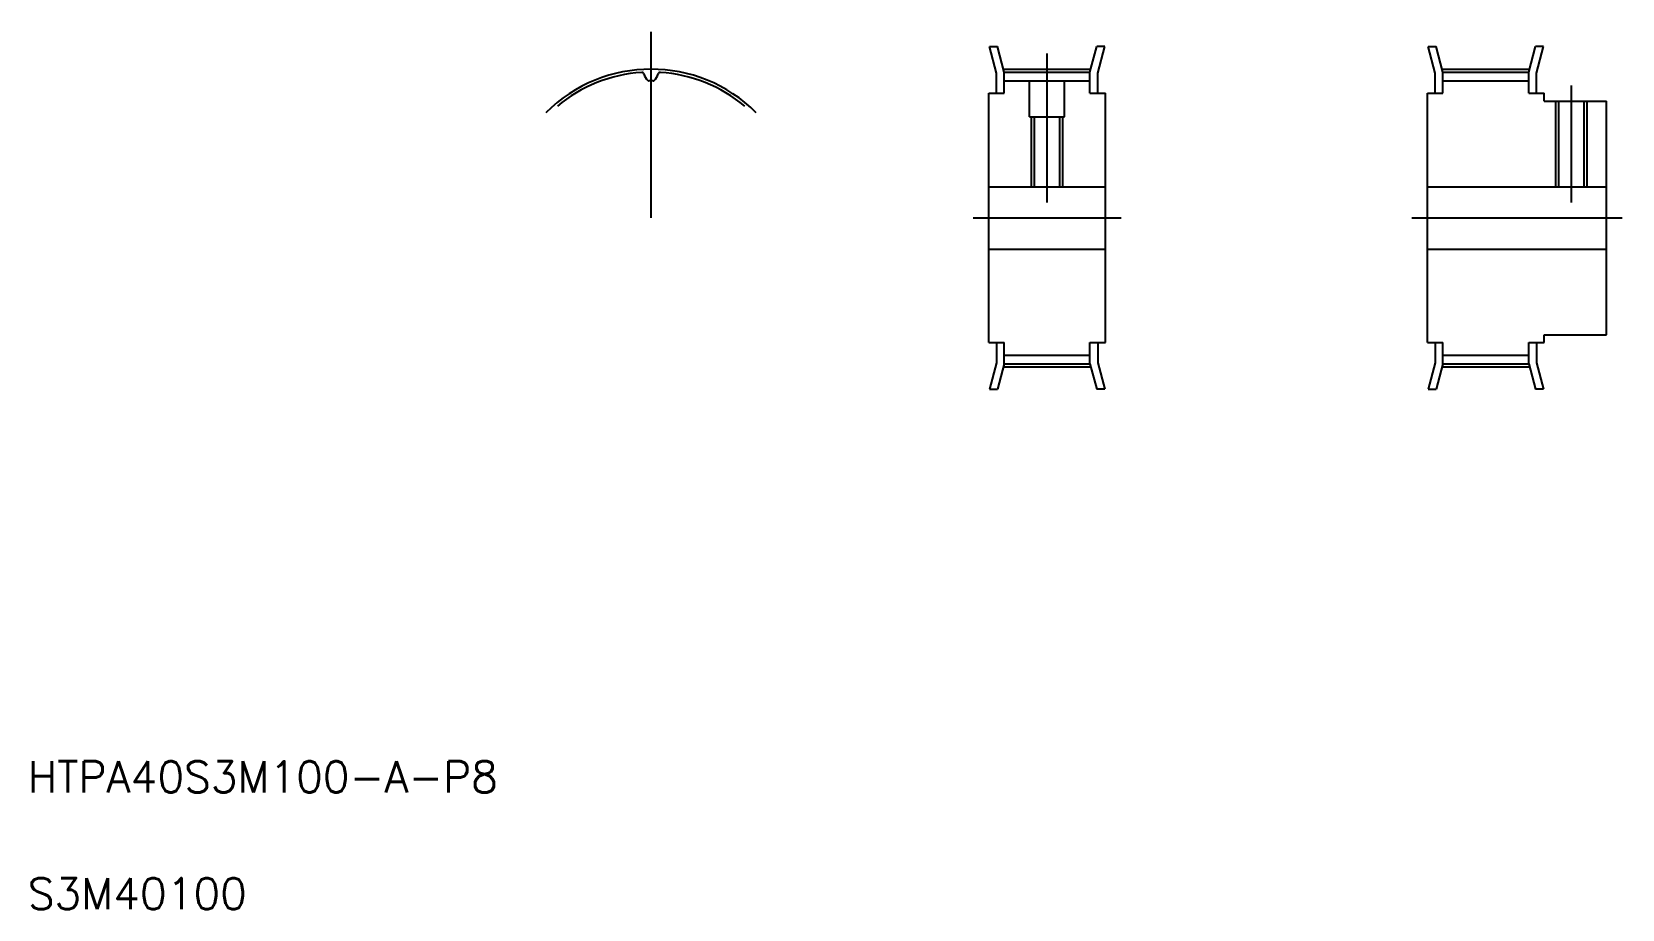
# Model space of a CAD drawing. Extents: x 11 to 215, y 10 to 123.
import ezdxf

# ---------------------------------------------------------------- set-up
doc = ezdxf.new("R2010")
doc.units = 0
doc.linetypes.add('CENTER', pattern=[50.8, 31.75, -6.35, 6.35, -6.35])
doc.linetypes.add('DASHED', pattern=[19.05, 12.7, -6.35])
doc.layers.get('0').update_dxf_attribs({"linetype": 'CONTINUOUS'})
doc.layers.add('CENTER', color=1, linetype='CENTER')
doc.styles.get("Standard").update_dxf_attribs({"font": 'txt', "bigfont": 'BIGFONT'})

msp = doc.modelspace()

# ---------------------------------------------------------------- linework, layer by layer
at = {"color": 7, "linetype": 'CONTINUOUS'}
for p, q in [((134.35, 117.34), (133.44, 120.75)), ((133.44, 120.75), (134.47, 120.75)), ((135.35, 117.47), (134.47, 120.75)), ((146.35, 117.47), (147.23, 120.75)), ((148.27, 120.75), (147.23, 120.75)), ((147.35, 117.34), (148.27, 120.75)), ((190.67, 117.34), (189.76, 120.75)), ((189.76, 120.75), (190.8, 120.75)), ((191.67, 117.47), (190.8, 120.75)), ((202.67, 117.47), (203.55, 120.75)), ((204.59, 120.75), (203.55, 120.75)), ((203.67, 117.34), (204.59, 120.75)), ((134.35, 114.75), (134.35, 117.34)), ((135.35, 117.47), (146.35, 117.47)), ((135.35, 114.75), (135.35, 117.47)), ((146.35, 114.75), (146.35, 117.47)), ((147.35, 114.75), (147.35, 117.34)), ((190.67, 114.75), (190.67, 117.34)), ((191.67, 117.47), (202.67, 117.47)), ((191.67, 114.75), (191.67, 117.47)), ((202.67, 114.75), (202.67, 117.47)), ((203.67, 114.75), (203.67, 117.34)), ((133.35, 82.75), (133.35, 114.75)), ((133.35, 114.75), (135.35, 114.75)), ((135.35, 116.36), (146.35, 116.36)), ((146.35, 114.75), (148.35, 114.75)), ((148.35, 82.75), (148.35, 114.75)), ((189.67, 82.75), (189.67, 114.75)), ((189.67, 114.75), (191.67, 114.75)), ((191.67, 116.36), (202.67, 116.36)), ((202.67, 114.75), (204.67, 114.75)), ((204.67, 113.75), (204.67, 114.75)), ((204.67, 113.75), (212.67, 113.75)), ((212.67, 83.75), (212.67, 113.75)), ((139.73, 111.75), (139.73, 111.75)), ((140.85, 111.75), (140.85, 111.75)), ((133.35, 102.75), (148.35, 102.75)), ((189.67, 102.75), (212.67, 102.75)), ((133.35, 94.75), (148.35, 94.75)), ((189.67, 94.75), (212.67, 94.75)), ((204.67, 83.75), (212.67, 83.75)), ((204.67, 82.75), (204.67, 83.75)), ((133.35, 82.75), (135.35, 82.75)), ((134.35, 82.75), (134.35, 80.16)), ((135.35, 80.03), (135.35, 82.75)), ((146.35, 82.75), (148.35, 82.75)), ((146.35, 80.03), (146.35, 82.75)), ((147.35, 82.75), (147.35, 80.16)), ((189.67, 82.75), (191.67, 82.75)), ((190.67, 82.75), (190.67, 80.16)), ((191.67, 80.03), (191.67, 82.75)), ((202.67, 80.03), (202.67, 82.75)), ((202.67, 82.75), (204.67, 82.75)), ((203.67, 82.75), (203.67, 80.16)), ((134.35, 80.16), (133.44, 76.75)), ((135.35, 80.03), (134.47, 76.75)), ((135.35, 81.14), (146.35, 81.14)), ((135.35, 80.03), (146.35, 80.03)), ((146.35, 80.03), (147.23, 76.75)), ((147.35, 80.16), (148.27, 76.75)), ((190.67, 80.16), (189.76, 76.75)), ((191.67, 80.03), (190.8, 76.75)), ((191.67, 81.14), (202.67, 81.14)), ((191.67, 80.03), (202.67, 80.03)), ((202.67, 80.03), (203.55, 76.75)), ((203.67, 80.16), (204.59, 76.75)), ((133.44, 76.75), (134.47, 76.75)), ((148.27, 76.75), (147.23, 76.75)), ((189.76, 76.75), (190.8, 76.75)), ((204.59, 76.75), (203.55, 76.75))]:
    msp.add_line(p, q, dxfattribs=at)
at = {"color": 3, "linetype": 'DASHED'}
for p, q in [((138.6, 111.75), (138.6, 116.36)), ((143.1, 111.75), (143.1, 116.36)), ((206.17, 102.75), (206.17, 113.75)), ((206.55, 102.75), (206.55, 113.75)), ((209.79, 102.75), (209.79, 113.75)), ((210.17, 102.75), (210.17, 113.75)), ((138.6, 111.75), (143.1, 111.75)), ((138.85, 102.75), (138.85, 111.75)), ((139.23, 102.75), (139.23, 111.75)), ((142.47, 102.75), (142.47, 111.75)), ((142.85, 102.75), (142.85, 111.75))]:
    msp.add_line(p, q, dxfattribs=at)
at = {"color": 7, "linetype": 'CONTINUOUS'}
for centre, radius, start, end in [((90.01, 98.75), 18.72, 93.6598, 130), ((88.83, 117.15), 0.28, 17.3831, 93.6598), ((90.98, 117.83), 1.98, 197.3831, 226.2546), ((89.72, 116.51), 0.15, 226.2546, 270.9257), ((90.29, 116.51), 0.15, 269.0743, 313.7454), ((89.03, 117.83), 1.98, 313.7454, 342.6169), ((91.18, 117.15), 0.28, 86.3402, 162.6169), ((90.01, 98.75), 18.72, 50, 86.3402), ((90.01, 98.75), 17.61, 90, 90.9257), ((90.01, 98.75), 17.61, 89.0743, 90)]:
    msp.add_arc(centre, radius, start, end, dxfattribs=at)
at = {"layer": 'CENTER', "color": 1, "linetype": 'CENTER'}
for p, q in [((90.01, 98.75), (90.01, 122.65)), ((140.85, 100.75), (140.85, 119.85)), ((135.35, 117.85), (146.35, 117.85)), ((191.67, 117.85), (202.67, 117.85)), ((208.17, 100.75), (208.17, 115.75)), ((131.35, 98.75), (150.35, 98.75)), ((187.67, 98.75), (214.67, 98.75)), ((135.35, 79.65), (146.35, 79.65)), ((191.67, 79.65), (202.67, 79.65))]:
    msp.add_line(p, q, dxfattribs=at)
msp.add_arc((90.01, 98.75), 19.1, 45, 135, dxfattribs=at)

# ---------------------------------------------------------------- texts
at = {"color": 7, "linetype": 'CONTINUOUS'}
for s, p in [('HTPA40S3M100-A-P8', (10, 25)), ('S3M40100', (10, 10))]:
    msp.add_text(s, height=4, dxfattribs=at).set_placement(p)

doc.saveas('drawing.dxf')
